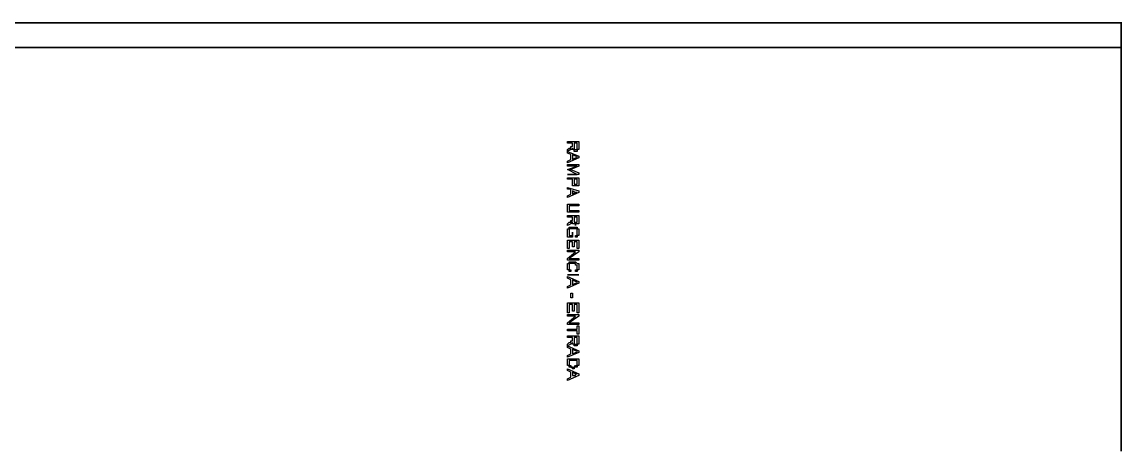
# Model space of a CAD drawing. Extents: x 36 to 176, y 113 to 255.
# Drawn here: x 65.65 to 93.9, y 169.19 to 180.23 of the extents above; entities that cross this region are included whole.
import ezdxf

# ---------------------------------------------------------------- set-up
doc = ezdxf.new("R2010")
doc.units = 0
doc.header["$MEASUREMENT"] = 0
doc.layers.add('C00-00-00-BLACK', color=7, linetype='Continuous')

msp = doc.modelspace()

# ---------------------------------------------------------------- linework, layer by layer
at = {"layer": 'C00-00-00-BLACK', "const_width": 0.0423}
for points in [[(57.3056, 180.213), (93.8816, 180.213), (93.8816, 169.207)], [(57.3056, 179.578), (93.8816, 179.578)]]:
    msp.add_lwpolyline(points, dxfattribs=at)
at = {"layer": 'C00-00-00-BLACK'}
for points in [[(79.6576, 177.165), (79.9539, 177.165), (79.9539, 177.038), (79.9539, 177.038), (79.9539, 177.038), (79.9539, 176.995), (79.9539, 176.995), (79.9539, 176.995), (79.9539, 176.995), (79.9539, 176.995), (79.9539, 176.995), (79.9539, 176.995), (79.9539, 176.995), (79.9539, 176.995), (79.9539, 176.995), (79.9539, 176.954), (79.9539, 176.954), (79.9539, 176.954), (79.9539, 176.954), (79.9539, 176.954), (79.9539, 176.954), (79.9539, 176.954), (79.9539, 176.954), (79.9112, 176.954), (79.9112, 176.954), (79.9112, 176.954), (79.9112, 176.954), (79.9112, 176.954), (79.9112, 176.954), (79.9112, 176.954), (79.9112, 176.911), (79.9112, 176.911), (79.9112, 176.911), (79.9112, 176.911), (79.9112, 176.911), (79.8682, 176.911), (79.8682, 176.911), (79.8682, 176.911), (79.8682, 176.911), (79.8682, 176.911), (79.8682, 176.911), (79.8682, 176.911), (79.8682, 176.911), (79.8682, 176.911), (79.8682, 176.911), (79.8682, 176.911), (79.8269, 176.911), (79.8269, 176.911), (79.8269, 176.911), (79.8269, 176.911), (79.8269, 176.954), (79.8269, 176.954), (79.8269, 176.954), (79.8269, 176.954), (79.8269, 176.954), (79.8269, 176.954), (79.8269, 176.954), (79.8269, 176.954), (79.8269, 176.954), (79.8269, 176.954), (79.7842, 176.954), (79.7842, 176.954), (79.7842, 176.954), (79.7842, 176.954), (79.7842, 176.954), (79.7842, 176.995), (79.7842, 176.995), (79.7842, 176.995), (79.7842, 176.995), (79.7842, 176.995), (79.7842, 176.995), (79.7842, 176.995), (79.7842, 176.995), (79.7842, 176.995), (79.7842, 176.995), (79.7842, 176.995), (79.7842, 176.995), (79.7842, 176.995), (79.7842, 176.995), (79.7842, 176.995), (79.7842, 176.995), (79.7842, 176.995), (79.7842, 176.995), (79.7842, 176.954), (79.7415, 176.954), (79.7415, 176.954), (79.7415, 176.954), (79.7415, 176.954), (79.7415, 176.954), (79.7415, 176.954), (79.7415, 176.954), (79.7415, 176.954), (79.7415, 176.954), (79.7415, 176.954), (79.6576, 176.911), (79.6576, 176.954), (79.7003, 176.995), (79.7003, 176.995), (79.7415, 176.995), (79.7415, 176.995), (79.7415, 176.995), (79.7415, 176.995), (79.7415, 176.995), (79.7415, 176.995), (79.7415, 176.995), (79.7415, 176.995), (79.7415, 176.995), (79.7415, 176.995), (79.7415, 176.995), (79.7415, 177.038), (79.7842, 177.038), (79.7842, 177.038), (79.7842, 177.038), (79.7842, 177.038), (79.7842, 177.038), (79.7842, 177.038), (79.7842, 177.038), (79.7842, 177.038), (79.7842, 177.038), (79.7842, 177.038), (79.7842, 177.038), (79.7842, 177.038), (79.7842, 177.081), (79.7842, 177.081), (79.7842, 177.081), (79.7842, 177.081), (79.7842, 177.081), (79.7842, 177.122), (79.6576, 177.122), (79.6576, 177.165)], [(79.6576, 176.911), (79.9539, 176.784), (79.9539, 176.742), (79.6576, 176.615), (79.6576, 176.658), (79.7415, 176.699), (79.7415, 176.826), (79.6576, 176.868), (79.6576, 176.911)], [(79.8269, 177.122), (79.8269, 177.038), (79.8269, 177.038), (79.8269, 177.038), (79.8269, 177.038), (79.8269, 177.038), (79.8269, 176.995), (79.8269, 176.995), (79.8269, 176.995), (79.8269, 176.995), (79.8269, 176.995), (79.8269, 176.995), (79.8269, 176.995), (79.8269, 176.995), (79.8269, 176.995), (79.8269, 176.995), (79.8269, 176.995), (79.8269, 176.995), (79.8269, 176.954), (79.8269, 176.954), (79.8269, 176.954), (79.8269, 176.954), (79.8682, 176.954), (79.8682, 176.954), (79.8682, 176.954), (79.8682, 176.954), (79.8682, 176.954), (79.8682, 176.954), (79.8682, 176.954), (79.8682, 176.954), (79.8682, 176.954), (79.8682, 176.954), (79.8682, 176.954), (79.9112, 176.954), (79.9112, 176.954), (79.9112, 176.954), (79.9112, 176.995), (79.9112, 176.995), (79.9112, 176.995), (79.9112, 176.995), (79.9112, 176.995), (79.9112, 176.995), (79.9112, 176.995), (79.9112, 176.995), (79.9112, 176.995), (79.9112, 176.995), (79.9112, 176.995), (79.9112, 176.995), (79.9112, 177.038), (79.9112, 177.038), (79.9112, 177.038), (79.9112, 177.122), (79.8269, 177.122)], [(79.7842, 176.826), (79.7842, 176.699), (79.8682, 176.742), (79.8682, 176.742), (79.8682, 176.742), (79.8682, 176.742), (79.8682, 176.742), (79.8682, 176.742), (79.8682, 176.742), (79.8682, 176.742), (79.9112, 176.742), (79.9112, 176.742), (79.9112, 176.742), (79.9112, 176.742), (79.9112, 176.742), (79.9112, 176.742), (79.9112, 176.742), (79.9112, 176.742), (79.9112, 176.742), (79.9112, 176.742), (79.9112, 176.742), (79.9112, 176.742), (79.9112, 176.742), (79.9112, 176.784), (79.9112, 176.784), (79.9112, 176.784), (79.8682, 176.784), (79.8682, 176.784), (79.8682, 176.784), (79.8682, 176.784), (79.8682, 176.784), (79.8682, 176.784), (79.8682, 176.784), (79.8682, 176.784), (79.7842, 176.826)], [(79.6576, 176.572), (79.9539, 176.572), (79.9539, 176.529), (79.7415, 176.445), (79.7415, 176.445), (79.7415, 176.445), (79.7415, 176.445), (79.7003, 176.445), (79.7003, 176.445), (79.7003, 176.445), (79.7003, 176.445), (79.7003, 176.445), (79.7003, 176.445), (79.7003, 176.445), (79.7003, 176.445), (79.7003, 176.445), (79.7003, 176.445), (79.7003, 176.445), (79.7003, 176.445), (79.7003, 176.445), (79.7003, 176.445), (79.7003, 176.445), (79.7003, 176.445), (79.7415, 176.445), (79.7415, 176.445), (79.7415, 176.445), (79.7415, 176.445), (79.7415, 176.445), (79.9539, 176.361), (79.9539, 176.319), (79.6576, 176.319), (79.6576, 176.319), (79.9112, 176.319), (79.6576, 176.445), (79.6576, 176.445), (79.9112, 176.529), (79.6576, 176.529), (79.6576, 176.572)], [(79.6576, 176.233), (79.9539, 176.233), (79.9539, 176.106), (79.9539, 176.106), (79.9539, 176.106), (79.9539, 176.106), (79.9539, 176.106), (79.9539, 176.106), (79.9539, 176.106), (79.9539, 176.106), (79.9539, 176.106), (79.9539, 176.064), (79.9539, 176.064), (79.9539, 176.064), (79.9539, 176.064), (79.9539, 176.064), (79.9539, 176.064), (79.9539, 176.064), (79.9539, 176.064), (79.9539, 176.064), (79.9539, 176.064), (79.9539, 176.064), (79.9539, 176.064), (79.9539, 176.022), (79.9112, 176.022), (79.9112, 176.022), (79.9112, 176.022), (79.9112, 176.022), (79.9112, 176.022), (79.9112, 176.022), (79.9112, 176.022), (79.9112, 176.022), (79.9112, 176.022), (79.9112, 176.022), (79.9112, 176.022), (79.9112, 176.022), (79.9112, 176.022), (79.8682, 176.022), (79.8682, 176.022), (79.8682, 176.022), (79.8682, 176.022), (79.8682, 176.022), (79.8682, 176.022), (79.8682, 176.022), (79.8682, 176.022), (79.8682, 176.022), (79.8682, 176.022), (79.8682, 176.022), (79.8269, 176.022), (79.8269, 176.022), (79.8269, 176.022), (79.8269, 176.022), (79.8269, 176.022), (79.8269, 176.022), (79.8269, 176.022), (79.8269, 176.022), (79.8269, 176.022), (79.8269, 176.022), (79.8269, 176.022), (79.8269, 176.022), (79.7842, 176.022), (79.7842, 176.022), (79.7842, 176.022), (79.7842, 176.022), (79.7842, 176.022), (79.7842, 176.022), (79.7842, 176.022), (79.7842, 176.064), (79.7842, 176.064), (79.7842, 176.064), (79.7842, 176.064), (79.7842, 176.064), (79.7842, 176.064), (79.7842, 176.064), (79.7842, 176.064), (79.7842, 176.064), (79.7842, 176.064), (79.7842, 176.064), (79.7842, 176.106), (79.7842, 176.106), (79.7842, 176.106), (79.7842, 176.106), (79.7842, 176.106), (79.7842, 176.106), (79.7842, 176.106), (79.7842, 176.106), (79.7842, 176.192), (79.6576, 176.192), (79.6576, 176.233)], [(79.8269, 176.192), (79.8269, 176.106), (79.8269, 176.106), (79.8269, 176.106), (79.8269, 176.106), (79.8269, 176.106), (79.8269, 176.106), (79.8269, 176.106), (79.8269, 176.106), (79.8269, 176.064), (79.8269, 176.064), (79.8269, 176.064), (79.8269, 176.064), (79.8269, 176.064), (79.8269, 176.064), (79.8269, 176.064), (79.8269, 176.064), (79.8269, 176.064), (79.8269, 176.064), (79.8269, 176.064), (79.8269, 176.064), (79.8269, 176.064), (79.8269, 176.064), (79.8682, 176.064), (79.8682, 176.064), (79.8682, 176.064), (79.8682, 176.064), (79.8682, 176.064), (79.8682, 176.064), (79.8682, 176.064), (79.8682, 176.064), (79.8682, 176.064), (79.8682, 176.064), (79.9112, 176.064), (79.9112, 176.064), (79.9112, 176.064), (79.9112, 176.064), (79.9112, 176.064), (79.9112, 176.064), (79.9112, 176.064), (79.9112, 176.064), (79.9112, 176.064), (79.9112, 176.064), (79.9112, 176.064), (79.9112, 176.106), (79.9112, 176.106), (79.9112, 176.106), (79.9112, 176.106), (79.9112, 176.106), (79.9112, 176.106), (79.9112, 176.106), (79.9112, 176.106), (79.9112, 176.106), (79.9112, 176.192), (79.8269, 176.192)], [(79.6576, 175.98), (79.9539, 175.896), (79.9539, 175.853), (79.6576, 175.726), (79.6576, 175.767), (79.7415, 175.81), (79.7415, 175.937), (79.6576, 175.937), (79.6576, 175.98)], [(79.7842, 175.896), (79.7842, 175.81), (79.8682, 175.853), (79.8682, 175.853), (79.8682, 175.853), (79.8682, 175.853), (79.8682, 175.853), (79.8682, 175.853), (79.8682, 175.853), (79.8682, 175.853), (79.9112, 175.853), (79.9112, 175.853), (79.9112, 175.853), (79.9112, 175.853), (79.9112, 175.853), (79.9112, 175.853), (79.9112, 175.853), (79.9112, 175.853), (79.9112, 175.853), (79.9112, 175.853), (79.9112, 175.853), (79.9112, 175.853), (79.9112, 175.853), (79.9112, 175.853), (79.9112, 175.853), (79.9112, 175.853), (79.8682, 175.853), (79.8682, 175.853), (79.8682, 175.853), (79.8682, 175.853), (79.8682, 175.853), (79.8682, 175.853), (79.8682, 175.853), (79.8682, 175.853), (79.7842, 175.896)], [(79.9539, 175.387), (79.9539, 175.344), (79.7842, 175.344), (79.7842, 175.344), (79.7842, 175.344), (79.7842, 175.344), (79.7415, 175.344), (79.7415, 175.344), (79.7415, 175.344), (79.7415, 175.344), (79.7415, 175.344), (79.7415, 175.344), (79.7415, 175.344), (79.7415, 175.344), (79.7415, 175.344), (79.7415, 175.344), (79.7003, 175.344), (79.7003, 175.344), (79.7003, 175.344), (79.7003, 175.344), (79.7003, 175.344), (79.7003, 175.344), (79.7003, 175.344), (79.7003, 175.344), (79.7003, 175.344), (79.7003, 175.344), (79.7003, 175.344), (79.7003, 175.344), (79.7003, 175.344), (79.6576, 175.344), (79.6576, 175.344), (79.6576, 175.387), (79.6576, 175.387), (79.6576, 175.387), (79.6576, 175.387), (79.6576, 175.387), (79.6576, 175.387), (79.6576, 175.387), (79.6576, 175.387), (79.6576, 175.387), (79.6576, 175.387), (79.6576, 175.387), (79.6576, 175.387), (79.6576, 175.43), (79.6576, 175.43), (79.6576, 175.43), (79.6576, 175.43), (79.6576, 175.43), (79.6576, 175.43), (79.6576, 175.43), (79.6576, 175.43), (79.6576, 175.43), (79.6576, 175.43), (79.6576, 175.471), (79.6576, 175.471), (79.6576, 175.471), (79.6576, 175.471), (79.6576, 175.471), (79.6576, 175.471), (79.6576, 175.471), (79.6576, 175.471), (79.6576, 175.471), (79.6576, 175.471), (79.6576, 175.514), (79.6576, 175.514), (79.6576, 175.514), (79.6576, 175.514), (79.6576, 175.514), (79.6576, 175.514), (79.6576, 175.514), (79.6576, 175.514), (79.6576, 175.514), (79.6576, 175.514), (79.6576, 175.514), (79.6576, 175.514), (79.6576, 175.514), (79.6576, 175.557), (79.7003, 175.557), (79.7003, 175.557), (79.7003, 175.557), (79.7003, 175.557), (79.7003, 175.557), (79.7003, 175.557), (79.7003, 175.557), (79.7003, 175.557), (79.7003, 175.557), (79.7003, 175.557), (79.7003, 175.557), (79.7003, 175.557), (79.7003, 175.557), (79.7003, 175.557), (79.7415, 175.557), (79.7415, 175.557), (79.7415, 175.557), (79.7415, 175.557), (79.7415, 175.557), (79.7415, 175.557), (79.7415, 175.557), (79.7415, 175.557), (79.7415, 175.557), (79.7415, 175.557), (79.7842, 175.557), (79.7842, 175.557), (79.7842, 175.557), (79.7842, 175.557), (79.9539, 175.557), (79.9539, 175.514), (79.7842, 175.514), (79.7842, 175.514), (79.7842, 175.514), (79.7415, 175.514), (79.7415, 175.514), (79.7415, 175.514), (79.7415, 175.514), (79.7415, 175.514), (79.7415, 175.514), (79.7415, 175.514), (79.7415, 175.514), (79.7415, 175.514), (79.7415, 175.514), (79.7415, 175.514), (79.7415, 175.514), (79.7003, 175.514), (79.7003, 175.514), (79.7003, 175.514), (79.7003, 175.514), (79.7003, 175.514), (79.7003, 175.514), (79.7003, 175.514), (79.7003, 175.514), (79.7003, 175.514), (79.7003, 175.514), (79.7003, 175.471), (79.7003, 175.471), (79.7003, 175.471), (79.7003, 175.471), (79.7003, 175.471), (79.7003, 175.471), (79.7003, 175.471), (79.7003, 175.471), (79.7003, 175.471), (79.7003, 175.471), (79.7003, 175.43), (79.7003, 175.43), (79.7003, 175.43), (79.7003, 175.43), (79.7003, 175.43), (79.7003, 175.43), (79.7003, 175.43), (79.7003, 175.43), (79.7003, 175.43), (79.7003, 175.43), (79.7003, 175.387), (79.7003, 175.387), (79.7003, 175.387), (79.7003, 175.387), (79.7003, 175.387), (79.7003, 175.387), (79.7003, 175.387), (79.7003, 175.387), (79.7003, 175.387), (79.7003, 175.387), (79.7003, 175.387), (79.7003, 175.387), (79.7003, 175.387), (79.7003, 175.387), (79.7415, 175.387), (79.7415, 175.387), (79.7415, 175.387), (79.7415, 175.387), (79.7415, 175.387), (79.7415, 175.387), (79.7415, 175.387), (79.7415, 175.387), (79.7415, 175.387), (79.7415, 175.387), (79.7842, 175.387), (79.7842, 175.387), (79.7842, 175.387), (79.7842, 175.387), (79.9539, 175.387)], [(79.6576, 175.26), (79.9539, 175.26), (79.9539, 175.133), (79.9539, 175.133), (79.9539, 175.133), (79.9539, 175.133), (79.9539, 175.133), (79.9539, 175.091), (79.9539, 175.091), (79.9539, 175.091), (79.9539, 175.091), (79.9539, 175.091), (79.9539, 175.091), (79.9539, 175.091), (79.9539, 175.091), (79.9539, 175.091), (79.9539, 175.091), (79.9539, 175.091), (79.9539, 175.048), (79.9539, 175.048), (79.9539, 175.048), (79.9539, 175.048), (79.9539, 175.048), (79.9112, 175.048), (79.9112, 175.048), (79.9112, 175.048), (79.9112, 175.048), (79.9112, 175.048), (79.9112, 175.048), (79.9112, 175.048), (79.9112, 175.048), (79.9112, 175.048), (79.9112, 175.048), (79.9112, 175.048), (79.9112, 175.048), (79.8682, 175.048), (79.8682, 175.048), (79.8682, 175.005), (79.8682, 175.005), (79.8682, 175.005), (79.8682, 175.005), (79.8682, 175.005), (79.8682, 175.005), (79.8682, 175.005), (79.8682, 175.048), (79.8682, 175.048), (79.8269, 175.048), (79.8269, 175.048), (79.8269, 175.048), (79.8269, 175.048), (79.8269, 175.048), (79.8269, 175.048), (79.8269, 175.048), (79.8269, 175.048), (79.8269, 175.048), (79.8269, 175.048), (79.8269, 175.048), (79.8269, 175.048), (79.8269, 175.048), (79.8269, 175.048), (79.7842, 175.048), (79.7842, 175.048), (79.7842, 175.048), (79.7842, 175.091), (79.7842, 175.091), (79.7842, 175.091), (79.7842, 175.091), (79.7842, 175.091), (79.7842, 175.091), (79.7842, 175.091), (79.7842, 175.091), (79.7842, 175.091), (79.7842, 175.091), (79.7842, 175.091), (79.7842, 175.091), (79.7842, 175.091), (79.7842, 175.091), (79.7842, 175.091), (79.7842, 175.091), (79.7842, 175.091), (79.7842, 175.091), (79.7842, 175.091), (79.7842, 175.091), (79.7842, 175.091), (79.7415, 175.091), (79.7415, 175.091), (79.7415, 175.091), (79.7415, 175.048), (79.7415, 175.048), (79.7415, 175.048), (79.7415, 175.048), (79.7415, 175.048), (79.7415, 175.048), (79.7415, 175.048), (79.6576, 175.005), (79.6576, 175.048), (79.7003, 175.091), (79.7003, 175.091), (79.7415, 175.091), (79.7415, 175.091), (79.7415, 175.091), (79.7415, 175.091), (79.7415, 175.091), (79.7415, 175.091), (79.7415, 175.091), (79.7415, 175.133), (79.7415, 175.133), (79.7415, 175.133), (79.7415, 175.133), (79.7415, 175.133), (79.7842, 175.133), (79.7842, 175.133), (79.7842, 175.133), (79.7842, 175.133), (79.7842, 175.133), (79.7842, 175.133), (79.7842, 175.133), (79.7842, 175.133), (79.7842, 175.133), (79.7842, 175.175), (79.7842, 175.175), (79.7842, 175.175), (79.7842, 175.175), (79.7842, 175.175), (79.7842, 175.175), (79.7842, 175.175), (79.7842, 175.175), (79.7842, 175.218), (79.6576, 175.218), (79.6576, 175.26)], [(79.8269, 175.218), (79.8269, 175.133), (79.8269, 175.133), (79.8269, 175.133), (79.8269, 175.133), (79.8269, 175.133), (79.8269, 175.133), (79.8269, 175.133), (79.8269, 175.091), (79.8269, 175.091), (79.8269, 175.091), (79.8269, 175.091), (79.8269, 175.091), (79.8269, 175.091), (79.8269, 175.091), (79.8269, 175.091), (79.8269, 175.091), (79.8269, 175.091), (79.8269, 175.091), (79.8269, 175.091), (79.8269, 175.091), (79.8269, 175.091), (79.8682, 175.091), (79.8682, 175.048), (79.8682, 175.048), (79.8682, 175.048), (79.8682, 175.048), (79.8682, 175.048), (79.8682, 175.048), (79.8682, 175.048), (79.8682, 175.048), (79.8682, 175.048), (79.8682, 175.091), (79.9112, 175.091), (79.9112, 175.091), (79.9112, 175.091), (79.9112, 175.091), (79.9112, 175.091), (79.9112, 175.091), (79.9112, 175.091), (79.9112, 175.091), (79.9112, 175.091), (79.9112, 175.091), (79.9112, 175.091), (79.9112, 175.091), (79.9112, 175.091), (79.9112, 175.133), (79.9112, 175.133), (79.9112, 175.133), (79.9112, 175.133), (79.9112, 175.133), (79.9112, 175.218), (79.8269, 175.218)], [(79.7842, 174.837), (79.7842, 174.837), (79.7842, 174.709), (79.7003, 174.709), (79.7003, 174.709), (79.7003, 174.709), (79.7003, 174.709), (79.7003, 174.709), (79.7003, 174.709), (79.7003, 174.709), (79.6576, 174.709), (79.6576, 174.709), (79.6576, 174.709), (79.6576, 174.752), (79.6576, 174.752), (79.6576, 174.752), (79.6576, 174.752), (79.6576, 174.752), (79.6576, 174.752), (79.6576, 174.752), (79.6576, 174.752), (79.6576, 174.752), (79.6576, 174.752), (79.6576, 174.752), (79.6576, 174.794), (79.6576, 174.794), (79.6576, 174.794), (79.6576, 174.794), (79.6576, 174.794), (79.6576, 174.794), (79.6576, 174.794), (79.6576, 174.794), (79.6576, 174.794), (79.6576, 174.794), (79.6576, 174.837), (79.6576, 174.837), (79.6576, 174.837), (79.6576, 174.837), (79.6576, 174.837), (79.6576, 174.837), (79.6576, 174.837), (79.6576, 174.837), (79.6576, 174.837), (79.6576, 174.837), (79.6576, 174.837), (79.6576, 174.879), (79.6576, 174.879), (79.6576, 174.879), (79.6576, 174.879), (79.6576, 174.879), (79.6576, 174.879), (79.6576, 174.879), (79.6576, 174.879), (79.6576, 174.879), (79.6576, 174.879), (79.6576, 174.879), (79.6576, 174.921), (79.6576, 174.921), (79.6576, 174.921), (79.6576, 174.921), (79.6576, 174.921), (79.6576, 174.921), (79.7003, 174.921), (79.7003, 174.921), (79.7003, 174.921), (79.7003, 174.921), (79.7003, 174.921), (79.7003, 174.921), (79.7003, 174.921), (79.7003, 174.964), (79.7003, 174.964), (79.7003, 174.964), (79.7003, 174.964), (79.7003, 174.964), (79.7003, 174.964), (79.7415, 174.964), (79.7415, 174.964), (79.7415, 174.964), (79.7415, 174.964), (79.7415, 174.964), (79.7415, 174.964), (79.7415, 174.964), (79.7415, 174.964), (79.7415, 174.964), (79.7415, 174.964), (79.7415, 174.964), (79.7415, 174.964), (79.7842, 174.964), (79.7842, 174.964), (79.7842, 174.964), (79.7842, 174.964), (79.7842, 174.964), (79.7842, 174.964), (79.7842, 174.964), (79.7842, 174.964), (79.7842, 174.964), (79.7842, 174.964), (79.8269, 174.964), (79.8269, 174.964), (79.8269, 174.964), (79.8269, 174.964), (79.8269, 174.964), (79.8269, 174.964), (79.8269, 174.964), (79.8269, 174.964), (79.8269, 174.964), (79.8269, 174.964), (79.8682, 174.964), (79.8682, 174.964), (79.8682, 174.964), (79.8682, 174.964), (79.8682, 174.964), (79.8682, 174.964), (79.8682, 174.964), (79.8682, 174.964), (79.8682, 174.964), (79.8682, 174.964), (79.8682, 174.964), (79.8682, 174.964), (79.9112, 174.964), (79.9112, 174.964), (79.9112, 174.964), (79.9112, 174.964), (79.9112, 174.921), (79.9112, 174.921), (79.9112, 174.921), (79.9112, 174.921), (79.9112, 174.921), (79.9112, 174.921), (79.9112, 174.921), (79.9112, 174.921), (79.9112, 174.921), (79.9112, 174.921), (79.9539, 174.921), (79.9539, 174.921), (79.9539, 174.921), (79.9539, 174.921), (79.9539, 174.879), (79.9539, 174.879), (79.9539, 174.879), (79.9539, 174.879), (79.9539, 174.879), (79.9539, 174.879), (79.9539, 174.879), (79.9539, 174.879), (79.9539, 174.879), (79.9539, 174.879), (79.9539, 174.879), (79.9539, 174.837), (79.9539, 174.837), (79.9539, 174.837), (79.9539, 174.837), (79.9539, 174.837), (79.9539, 174.837), (79.9539, 174.837), (79.9539, 174.837), (79.9539, 174.837), (79.9539, 174.837), (79.9539, 174.794), (79.9539, 174.794), (79.9539, 174.794), (79.9539, 174.794), (79.9539, 174.794), (79.9539, 174.794), (79.9539, 174.794), (79.9539, 174.794), (79.9539, 174.794), (79.9539, 174.794), (79.9539, 174.752), (79.9539, 174.752), (79.9539, 174.752), (79.9539, 174.752), (79.9539, 174.752), (79.9539, 174.752), (79.9539, 174.752), (79.9539, 174.752), (79.9539, 174.752), (79.9112, 174.752), (79.9112, 174.752), (79.9112, 174.752), (79.9112, 174.752), (79.9112, 174.709), (79.9112, 174.709), (79.9112, 174.709), (79.9112, 174.709), (79.9112, 174.709), (79.9112, 174.709), (79.9112, 174.709), (79.9112, 174.709), (79.9112, 174.709), (79.9112, 174.709), (79.8682, 174.709), (79.8682, 174.709), (79.8682, 174.709), (79.8682, 174.709), (79.8682, 174.709), (79.8682, 174.709), (79.8682, 174.752), (79.8682, 174.752), (79.8682, 174.752), (79.8682, 174.752), (79.8682, 174.752), (79.8682, 174.752), (79.8682, 174.752), (79.8682, 174.752), (79.8682, 174.752), (79.9112, 174.752), (79.9112, 174.752), (79.9112, 174.752), (79.9112, 174.752), (79.9112, 174.752), (79.9112, 174.752), (79.9112, 174.752), (79.9112, 174.794), (79.9112, 174.794), (79.9112, 174.794), (79.9112, 174.794), (79.9112, 174.794), (79.9112, 174.794), (79.9112, 174.794), (79.9112, 174.794), (79.9112, 174.794), (79.9112, 174.794), (79.9112, 174.794), (79.9112, 174.837), (79.9112, 174.837), (79.9112, 174.837), (79.9112, 174.837), (79.9112, 174.837), (79.9112, 174.837), (79.9112, 174.837), (79.9112, 174.837), (79.9112, 174.837), (79.9112, 174.837), (79.9112, 174.837), (79.9112, 174.879), (79.9112, 174.879), (79.9112, 174.879), (79.9112, 174.879), (79.9112, 174.879), (79.9112, 174.879), (79.9112, 174.879), (79.9112, 174.879), (79.9112, 174.879), (79.9112, 174.879), (79.9112, 174.879), (79.9112, 174.879), (79.9112, 174.879), (79.9112, 174.921), (79.9112, 174.921), (79.8682, 174.921), (79.8682, 174.921), (79.8682, 174.921), (79.8682, 174.921), (79.8682, 174.921), (79.8682, 174.921), (79.8682, 174.921), (79.8682, 174.921), (79.8682, 174.921), (79.8682, 174.921), (79.8682, 174.921), (79.8682, 174.921), (79.8269, 174.921), (79.8269, 174.921), (79.8269, 174.921), (79.8269, 174.921), (79.8269, 174.921), (79.8269, 174.921), (79.8269, 174.921), (79.8269, 174.921), (79.8269, 174.921), (79.8269, 174.921), (79.8269, 174.921), (79.7842, 174.921), (79.7842, 174.921), (79.7842, 174.921), (79.7842, 174.921), (79.7842, 174.921), (79.7842, 174.921), (79.7842, 174.921), (79.7842, 174.921), (79.7842, 174.921), (79.7842, 174.921), (79.7415, 174.921), (79.7415, 174.921), (79.7415, 174.921), (79.7415, 174.921), (79.7415, 174.921), (79.7415, 174.921), (79.7415, 174.921), (79.7415, 174.921), (79.7415, 174.921), (79.7415, 174.921), (79.7415, 174.921), (79.7415, 174.921), (79.7003, 174.921), (79.7003, 174.921), (79.7003, 174.921), (79.7003, 174.879), (79.7003, 174.879), (79.7003, 174.879), (79.7003, 174.879), (79.7003, 174.879), (79.7003, 174.879), (79.7003, 174.879), (79.7003, 174.879), (79.7003, 174.879), (79.7003, 174.879), (79.7003, 174.879), (79.7003, 174.879), (79.7003, 174.837), (79.7003, 174.837), (79.7003, 174.837), (79.7003, 174.837), (79.7003, 174.837), (79.7003, 174.837), (79.7003, 174.837), (79.7003, 174.837), (79.7003, 174.837), (79.7003, 174.837), (79.7003, 174.837), (79.7003, 174.794), (79.7003, 174.794), (79.7003, 174.794), (79.7003, 174.794), (79.7003, 174.794), (79.7003, 174.794), (79.7003, 174.794), (79.7003, 174.794), (79.7003, 174.794), (79.7003, 174.794), (79.7003, 174.794), (79.7003, 174.752), (79.7003, 174.752), (79.7003, 174.752), (79.7003, 174.752), (79.7003, 174.752), (79.7003, 174.752), (79.7003, 174.752), (79.7003, 174.752), (79.7003, 174.752), (79.7003, 174.752), (79.7003, 174.752), (79.7842, 174.752), (79.7842, 174.837)], [(79.6576, 174.625), (79.9539, 174.625), (79.9539, 174.413), (79.9112, 174.413), (79.9112, 174.582), (79.8269, 174.582), (79.8269, 174.456), (79.7842, 174.456), (79.7842, 174.582), (79.7003, 174.582), (79.7003, 174.413), (79.6576, 174.413), (79.6576, 174.625)], [(79.6576, 174.371), (79.9539, 174.371), (79.9539, 174.329), (79.7003, 174.159), (79.9539, 174.159), (79.9539, 174.117), (79.6576, 174.117), (79.6576, 174.159), (79.8682, 174.329), (79.6576, 174.329), (79.6576, 174.371)], [(79.7415, 173.863), (79.7415, 173.82), (79.7415, 173.82), (79.7415, 173.82), (79.7415, 173.82), (79.7415, 173.82), (79.7415, 173.82), (79.7415, 173.82), (79.7003, 173.82), (79.7003, 173.82), (79.7003, 173.82), (79.7003, 173.82), (79.7003, 173.82), (79.7003, 173.82), (79.7003, 173.82), (79.7003, 173.82), (79.7003, 173.82), (79.7003, 173.82), (79.7003, 173.863), (79.7003, 173.863), (79.7003, 173.863), (79.6576, 173.863), (79.6576, 173.863), (79.6576, 173.863), (79.6576, 173.863), (79.6576, 173.863), (79.6576, 173.863), (79.6576, 173.863), (79.6576, 173.863), (79.6576, 173.863), (79.6576, 173.863), (79.6576, 173.863), (79.6576, 173.906), (79.6576, 173.906), (79.6576, 173.906), (79.6576, 173.906), (79.6576, 173.906), (79.6576, 173.906), (79.6576, 173.906), (79.6576, 173.906), (79.6576, 173.906), (79.6576, 173.906), (79.6576, 173.947), (79.6576, 173.947), (79.6576, 173.947), (79.6576, 173.947), (79.6576, 173.947), (79.6576, 173.947), (79.6576, 173.947), (79.6576, 173.947), (79.6576, 173.947), (79.6576, 173.947), (79.6576, 173.99), (79.6576, 173.99), (79.6576, 173.99), (79.6576, 173.99), (79.6576, 173.99), (79.6576, 173.99), (79.6576, 173.99), (79.6576, 173.99), (79.6576, 173.99), (79.6576, 173.99), (79.6576, 173.99), (79.6576, 173.99), (79.6576, 174.032), (79.6576, 174.032), (79.6576, 174.032), (79.6576, 174.032), (79.6576, 174.032), (79.7003, 174.032), (79.7003, 174.032), (79.7003, 174.032), (79.7003, 174.032), (79.7003, 174.032), (79.7003, 174.032), (79.7003, 174.032), (79.7003, 174.032), (79.7003, 174.032), (79.7003, 174.032), (79.7003, 174.032), (79.7003, 174.075), (79.7003, 174.075), (79.7415, 174.075), (79.7415, 174.075), (79.7415, 174.075), (79.7415, 174.075), (79.7415, 174.075), (79.7415, 174.075), (79.7415, 174.075), (79.7415, 174.075), (79.7415, 174.075), (79.7415, 174.075), (79.7842, 174.075), (79.7842, 174.075), (79.7842, 174.075), (79.7842, 174.075), (79.7842, 174.075), (79.7842, 174.075), (79.7842, 174.075), (79.7842, 174.075), (79.7842, 174.075), (79.7842, 174.075), (79.7842, 174.075), (79.8269, 174.075), (79.8269, 174.075), (79.8269, 174.075), (79.8269, 174.075), (79.8269, 174.075), (79.8269, 174.075), (79.8269, 174.075), (79.8269, 174.075), (79.8269, 174.075), (79.8269, 174.075), (79.8682, 174.075), (79.8682, 174.075), (79.8682, 174.075), (79.8682, 174.075), (79.8682, 174.075), (79.8682, 174.075), (79.8682, 174.075), (79.8682, 174.075), (79.8682, 174.075), (79.8682, 174.075), (79.8682, 174.075), (79.8682, 174.075), (79.9112, 174.032), (79.9112, 174.032), (79.9112, 174.032), (79.9112, 174.032), (79.9112, 174.032), (79.9112, 174.032), (79.9112, 174.032), (79.9112, 174.032), (79.9112, 174.032), (79.9112, 174.032), (79.9112, 174.032), (79.9112, 174.032), (79.9112, 174.032), (79.9112, 174.032), (79.9539, 174.032), (79.9539, 173.99), (79.9539, 173.99), (79.9539, 173.99), (79.9539, 173.99), (79.9539, 173.99), (79.9539, 173.99), (79.9539, 173.99), (79.9539, 173.99), (79.9539, 173.99), (79.9539, 173.99), (79.9539, 173.99), (79.9539, 173.947), (79.9539, 173.947), (79.9539, 173.947), (79.9539, 173.947), (79.9539, 173.947), (79.9539, 173.947), (79.9539, 173.947), (79.9539, 173.947), (79.9539, 173.947), (79.9539, 173.947), (79.9539, 173.947), (79.9539, 173.906), (79.9539, 173.906), (79.9539, 173.906), (79.9539, 173.906), (79.9539, 173.906), (79.9539, 173.906), (79.9539, 173.906), (79.9539, 173.906), (79.9539, 173.906), (79.9539, 173.906), (79.9539, 173.863), (79.9539, 173.863), (79.9539, 173.863), (79.9539, 173.863), (79.9539, 173.863), (79.9539, 173.863), (79.9539, 173.863), (79.9539, 173.863), (79.9539, 173.863), (79.9112, 173.863), (79.9112, 173.863), (79.9112, 173.863), (79.9112, 173.863), (79.9112, 173.863), (79.9112, 173.82), (79.9112, 173.82), (79.9112, 173.82), (79.9112, 173.82), (79.9112, 173.82), (79.9112, 173.82), (79.9112, 173.82), (79.9112, 173.82), (79.8682, 173.82), (79.8682, 173.82), (79.8682, 173.82), (79.8682, 173.82), (79.8682, 173.82), (79.8682, 173.82), (79.8682, 173.863), (79.8682, 173.863), (79.8682, 173.863), (79.8682, 173.863), (79.8682, 173.863), (79.8682, 173.863), (79.8682, 173.863), (79.8682, 173.863), (79.9112, 173.863), (79.9112, 173.863), (79.9112, 173.863), (79.9112, 173.863), (79.9112, 173.863), (79.9112, 173.863), (79.9112, 173.906), (79.9112, 173.906), (79.9112, 173.906), (79.9112, 173.906), (79.9112, 173.906), (79.9112, 173.906), (79.9112, 173.906), (79.9112, 173.906), (79.9112, 173.906), (79.9112, 173.906), (79.9112, 173.906), (79.9112, 173.906), (79.9112, 173.947), (79.9112, 173.947), (79.9112, 173.947), (79.9112, 173.947), (79.9112, 173.947), (79.9112, 173.947), (79.9112, 173.947), (79.9112, 173.947), (79.9112, 173.947), (79.9112, 173.947), (79.9112, 173.99), (79.9112, 173.99), (79.9112, 173.99), (79.9112, 173.99), (79.9112, 173.99), (79.9112, 173.99), (79.9112, 173.99), (79.9112, 173.99), (79.9112, 173.99), (79.9112, 173.99), (79.9112, 173.99), (79.9112, 173.99), (79.8682, 173.99), (79.8682, 174.032), (79.8682, 174.032), (79.8682, 174.032), (79.8682, 174.032), (79.8682, 174.032), (79.8682, 174.032), (79.8682, 174.032), (79.8682, 174.032), (79.8682, 174.032), (79.8682, 174.032), (79.8682, 174.032), (79.8269, 174.032), (79.8269, 174.032), (79.8269, 174.032), (79.8269, 174.032), (79.8269, 174.032), (79.8269, 174.032), (79.8269, 174.032), (79.8269, 174.032), (79.8269, 174.032), (79.8269, 174.032), (79.7842, 174.032), (79.7842, 174.032), (79.7842, 174.032), (79.7842, 174.032), (79.7842, 174.032), (79.7842, 174.032), (79.7842, 174.032), (79.7842, 174.032), (79.7842, 174.032), (79.7842, 174.032), (79.7415, 174.032), (79.7415, 174.032), (79.7415, 174.032), (79.7415, 174.032), (79.7415, 174.032), (79.7415, 174.032), (79.7415, 174.032), (79.7415, 174.032), (79.7415, 174.032), (79.7415, 174.032), (79.7415, 174.032), (79.7415, 174.032), (79.7003, 174.032), (79.7003, 173.99), (79.7003, 173.99), (79.7003, 173.99), (79.7003, 173.99), (79.7003, 173.99), (79.7003, 173.99), (79.7003, 173.99), (79.7003, 173.99), (79.7003, 173.99), (79.7003, 173.99), (79.7003, 173.99), (79.7003, 173.99), (79.7003, 173.99), (79.7003, 173.947), (79.7003, 173.947), (79.7003, 173.947), (79.7003, 173.947), (79.7003, 173.947), (79.7003, 173.947), (79.7003, 173.947), (79.7003, 173.947), (79.7003, 173.947), (79.7003, 173.947), (79.7003, 173.947), (79.7003, 173.906), (79.7003, 173.906), (79.7003, 173.906), (79.7003, 173.906), (79.7003, 173.906), (79.7003, 173.906), (79.7003, 173.906), (79.7003, 173.906), (79.7003, 173.906), (79.7003, 173.906), (79.7003, 173.906), (79.7003, 173.863), (79.7003, 173.863), (79.7003, 173.863), (79.7003, 173.863), (79.7003, 173.863), (79.7003, 173.863), (79.7003, 173.863), (79.7003, 173.863), (79.7415, 173.863), (79.7415, 173.863), (79.7415, 173.863), (79.7415, 173.863), (79.7415, 173.863), (79.7415, 173.863), (79.7415, 173.863), (79.7415, 173.863), (79.7415, 173.863), (79.7415, 173.863), (79.7415, 173.863)], [(79.6576, 173.736), (79.9539, 173.736), (79.9539, 173.736), (79.6576, 173.736), (79.6576, 173.736)], [(79.6576, 173.693), (79.9539, 173.567), (79.9539, 173.524), (79.6576, 173.397), (79.6576, 173.44), (79.7415, 173.483), (79.7415, 173.609), (79.6576, 173.651), (79.6576, 173.693)], [(79.7842, 173.609), (79.7842, 173.483), (79.8682, 173.524), (79.8682, 173.524), (79.8682, 173.524), (79.8682, 173.524), (79.8682, 173.524), (79.8682, 173.524), (79.8682, 173.524), (79.8682, 173.524), (79.9112, 173.524), (79.9112, 173.524), (79.9112, 173.524), (79.9112, 173.524), (79.9112, 173.524), (79.9112, 173.524), (79.9112, 173.524), (79.9112, 173.524), (79.9112, 173.524), (79.9112, 173.524), (79.9112, 173.567), (79.9112, 173.567), (79.9112, 173.567), (79.9112, 173.567), (79.9112, 173.567), (79.9112, 173.567), (79.8682, 173.567), (79.8682, 173.567), (79.8682, 173.567), (79.8682, 173.567), (79.8682, 173.567), (79.8682, 173.567), (79.8682, 173.567), (79.8682, 173.567), (79.7842, 173.609)], [(79.7415, 173.27), (79.7842, 173.27), (79.7842, 173.144), (79.7415, 173.144), (79.7415, 173.27)], [(79.6576, 173.017), (79.9539, 173.017), (79.9539, 172.762), (79.9112, 172.762), (79.9112, 172.974), (79.8269, 172.974), (79.8269, 172.805), (79.7842, 172.805), (79.7842, 172.974), (79.7003, 172.974), (79.7003, 172.762), (79.6576, 172.762), (79.6576, 173.017)], [(79.6576, 172.721), (79.9539, 172.721), (79.9539, 172.678), (79.7003, 172.508), (79.9539, 172.508), (79.9539, 172.466), (79.6576, 172.466), (79.6576, 172.508), (79.8682, 172.678), (79.6576, 172.678), (79.6576, 172.721)], [(79.6576, 172.339), (79.9112, 172.339), (79.9112, 172.424), (79.9539, 172.424), (79.9539, 172.212), (79.9112, 172.212), (79.9112, 172.296), (79.6576, 172.296), (79.6576, 172.339)], [(79.6576, 172.169), (79.9539, 172.169), (79.9539, 172.043), (79.9539, 172.043), (79.9539, 172.043), (79.9539, 172), (79.9539, 172), (79.9539, 172), (79.9539, 172), (79.9539, 172), (79.9539, 172), (79.9539, 172), (79.9539, 172), (79.9539, 172), (79.9539, 172), (79.9539, 171.958), (79.9539, 171.958), (79.9539, 171.958), (79.9539, 171.958), (79.9539, 171.958), (79.9539, 171.958), (79.9539, 171.958), (79.9539, 171.958), (79.9112, 171.958), (79.9112, 171.958), (79.9112, 171.958), (79.9112, 171.958), (79.9112, 171.958), (79.9112, 171.958), (79.9112, 171.958), (79.9112, 171.916), (79.9112, 171.916), (79.9112, 171.916), (79.9112, 171.916), (79.9112, 171.916), (79.8682, 171.916), (79.8682, 171.916), (79.8682, 171.916), (79.8682, 171.916), (79.8682, 171.916), (79.8682, 171.916), (79.8682, 171.916), (79.8682, 171.916), (79.8682, 171.916), (79.8682, 171.916), (79.8682, 171.916), (79.8269, 171.916), (79.8269, 171.916), (79.8269, 171.916), (79.8269, 171.916), (79.8269, 171.958), (79.8269, 171.958), (79.8269, 171.958), (79.8269, 171.958), (79.8269, 171.958), (79.8269, 171.958), (79.8269, 171.958), (79.8269, 171.958), (79.8269, 171.958), (79.8269, 171.958), (79.7842, 171.958), (79.7842, 171.958), (79.7842, 171.958), (79.7842, 171.958), (79.7842, 171.958), (79.7842, 172), (79.7842, 172), (79.7842, 172), (79.7842, 172), (79.7842, 172), (79.7842, 172), (79.7842, 172), (79.7842, 172), (79.7842, 172), (79.7842, 172), (79.7842, 172), (79.7842, 172), (79.7842, 172), (79.7842, 172), (79.7842, 172), (79.7842, 172), (79.7842, 172), (79.7842, 172), (79.7842, 172), (79.7415, 171.958), (79.7415, 171.958), (79.7415, 171.958), (79.7415, 171.958), (79.7415, 171.958), (79.7415, 171.958), (79.7415, 171.958), (79.7415, 171.958), (79.7415, 171.958), (79.7415, 171.958), (79.6576, 171.916), (79.6576, 171.958), (79.7003, 172), (79.7003, 172), (79.7415, 172), (79.7415, 172), (79.7415, 172), (79.7415, 172), (79.7415, 172), (79.7415, 172), (79.7415, 172), (79.7415, 172), (79.7415, 172), (79.7415, 172), (79.7415, 172), (79.7415, 172.043), (79.7842, 172.043), (79.7842, 172.043), (79.7842, 172.043), (79.7842, 172.043), (79.7842, 172.043), (79.7842, 172.043), (79.7842, 172.043), (79.7842, 172.043), (79.7842, 172.043), (79.7842, 172.043), (79.7842, 172.043), (79.7842, 172.043), (79.7842, 172.085), (79.7842, 172.085), (79.7842, 172.085), (79.7842, 172.085), (79.7842, 172.085), (79.7842, 172.128), (79.6576, 172.128), (79.6576, 172.169)], [(79.8269, 172.128), (79.8269, 172.043), (79.8269, 172.043), (79.8269, 172.043), (79.8269, 172.043), (79.8269, 172.043), (79.8269, 172), (79.8269, 172), (79.8269, 172), (79.8269, 172), (79.8269, 172), (79.8269, 172), (79.8269, 172), (79.8269, 172), (79.8269, 172), (79.8269, 172), (79.8269, 172), (79.8269, 172), (79.8269, 171.958), (79.8269, 171.958), (79.8269, 171.958), (79.8269, 171.958), (79.8682, 171.958), (79.8682, 171.958), (79.8682, 171.958), (79.8682, 171.958), (79.8682, 171.958), (79.8682, 171.958), (79.8682, 171.958), (79.8682, 171.958), (79.8682, 171.958), (79.8682, 171.958), (79.8682, 171.958), (79.9112, 171.958), (79.9112, 171.958), (79.9112, 171.958), (79.9112, 172), (79.9112, 172), (79.9112, 172), (79.9112, 172), (79.9112, 172), (79.9112, 172), (79.9112, 172), (79.9112, 172), (79.9112, 172), (79.9112, 172), (79.9112, 172), (79.9112, 172), (79.9112, 172.043), (79.9112, 172.043), (79.9112, 172.043), (79.9112, 172.128), (79.8269, 172.128)], [(79.6576, 171.916), (79.9539, 171.789), (79.9539, 171.746), (79.6576, 171.619), (79.6576, 171.662), (79.7415, 171.704), (79.7415, 171.83), (79.6576, 171.873), (79.6576, 171.916)], [(79.7842, 171.83), (79.7842, 171.704), (79.8682, 171.746), (79.8682, 171.746), (79.8682, 171.746), (79.8682, 171.746), (79.8682, 171.746), (79.8682, 171.746), (79.8682, 171.746), (79.8682, 171.746), (79.9112, 171.746), (79.9112, 171.746), (79.9112, 171.746), (79.9112, 171.746), (79.9112, 171.746), (79.9112, 171.746), (79.9112, 171.746), (79.9112, 171.746), (79.9112, 171.746), (79.9112, 171.746), (79.9112, 171.746), (79.9112, 171.746), (79.9112, 171.746), (79.9112, 171.789), (79.9112, 171.789), (79.9112, 171.789), (79.8682, 171.789), (79.8682, 171.789), (79.8682, 171.789), (79.8682, 171.789), (79.8682, 171.789), (79.8682, 171.789), (79.8682, 171.789), (79.8682, 171.789), (79.7842, 171.83)], [(79.6576, 171.577), (79.9539, 171.577), (79.9539, 171.493), (79.9539, 171.493), (79.9539, 171.493), (79.9539, 171.45), (79.9539, 171.45), (79.9539, 171.45), (79.9539, 171.45), (79.9539, 171.45), (79.9539, 171.45), (79.9539, 171.45), (79.9539, 171.45), (79.9539, 171.45), (79.9539, 171.45), (79.9539, 171.45), (79.9539, 171.407), (79.9539, 171.407), (79.9539, 171.407), (79.9539, 171.407), (79.9539, 171.407), (79.9539, 171.407), (79.9539, 171.407), (79.9539, 171.407), (79.9112, 171.407), (79.9112, 171.407), (79.9112, 171.407), (79.9112, 171.407), (79.9112, 171.366), (79.9112, 171.366), (79.9112, 171.366), (79.9112, 171.366), (79.9112, 171.366), (79.9112, 171.366), (79.9112, 171.366), (79.9112, 171.366), (79.9112, 171.366), (79.9112, 171.366), (79.9112, 171.366), (79.8682, 171.366), (79.8682, 171.366), (79.8682, 171.366), (79.8682, 171.366), (79.8682, 171.366), (79.8682, 171.366), (79.8682, 171.366), (79.8682, 171.366), (79.8682, 171.366), (79.8682, 171.366), (79.8682, 171.366), (79.8682, 171.366), (79.8269, 171.366), (79.8269, 171.366), (79.8269, 171.323), (79.8269, 171.323), (79.8269, 171.323), (79.8269, 171.323), (79.8269, 171.323), (79.8269, 171.323), (79.8269, 171.323), (79.7842, 171.323), (79.7842, 171.323), (79.7842, 171.323), (79.7842, 171.323), (79.7842, 171.323), (79.7842, 171.323), (79.7842, 171.323), (79.7842, 171.323), (79.7842, 171.323), (79.7842, 171.366), (79.7842, 171.366), (79.7415, 171.366), (79.7415, 171.366), (79.7415, 171.366), (79.7415, 171.366), (79.7415, 171.366), (79.7415, 171.366), (79.7415, 171.366), (79.7415, 171.366), (79.7415, 171.366), (79.7415, 171.366), (79.7415, 171.366), (79.7003, 171.366), (79.7003, 171.366), (79.7003, 171.366), (79.7003, 171.366), (79.7003, 171.366), (79.7003, 171.366), (79.7003, 171.366), (79.7003, 171.366), (79.7003, 171.366), (79.7003, 171.366), (79.7003, 171.366), (79.7003, 171.366), (79.7003, 171.407), (79.6576, 171.407), (79.6576, 171.407), (79.6576, 171.407), (79.6576, 171.407), (79.6576, 171.407), (79.6576, 171.407), (79.6576, 171.407), (79.6576, 171.407), (79.6576, 171.407), (79.6576, 171.407), (79.6576, 171.407), (79.6576, 171.407), (79.6576, 171.45), (79.6576, 171.45), (79.6576, 171.45), (79.6576, 171.45), (79.6576, 171.45), (79.6576, 171.45), (79.6576, 171.45), (79.6576, 171.45), (79.6576, 171.45), (79.6576, 171.45), (79.6576, 171.45), (79.6576, 171.493), (79.6576, 171.493), (79.6576, 171.493), (79.6576, 171.577)], [(79.7003, 171.534), (79.7003, 171.493), (79.7003, 171.493), (79.7003, 171.493), (79.7003, 171.45), (79.7003, 171.45), (79.7003, 171.45), (79.7003, 171.45), (79.7003, 171.45), (79.7003, 171.45), (79.7003, 171.45), (79.7003, 171.45), (79.7003, 171.45), (79.7003, 171.45), (79.7003, 171.45), (79.7003, 171.45), (79.7003, 171.407), (79.7003, 171.407), (79.7003, 171.407), (79.7003, 171.407), (79.7003, 171.407), (79.7003, 171.407), (79.7003, 171.407), (79.7003, 171.407), (79.7003, 171.407), (79.7415, 171.407), (79.7415, 171.407), (79.7415, 171.407), (79.7415, 171.407), (79.7415, 171.407), (79.7415, 171.407), (79.7415, 171.407), (79.7415, 171.407), (79.7415, 171.407), (79.7415, 171.407), (79.7415, 171.407), (79.7415, 171.366), (79.7842, 171.366), (79.7842, 171.366), (79.7842, 171.366), (79.7842, 171.366), (79.7842, 171.366), (79.7842, 171.366), (79.7842, 171.366), (79.7842, 171.366), (79.7842, 171.366), (79.7842, 171.366), (79.8269, 171.366), (79.8269, 171.366), (79.8269, 171.366), (79.8269, 171.366), (79.8269, 171.366), (79.8269, 171.366), (79.8269, 171.366), (79.8269, 171.366), (79.8269, 171.366), (79.8682, 171.407), (79.8682, 171.407), (79.8682, 171.407), (79.8682, 171.407), (79.8682, 171.407), (79.8682, 171.407), (79.8682, 171.407), (79.8682, 171.407), (79.8682, 171.407), (79.8682, 171.407), (79.8682, 171.407), (79.8682, 171.407), (79.9112, 171.407), (79.9112, 171.407), (79.9112, 171.407), (79.9112, 171.407), (79.9112, 171.407), (79.9112, 171.407), (79.9112, 171.407), (79.9112, 171.45), (79.9112, 171.45), (79.9112, 171.45), (79.9112, 171.45), (79.9112, 171.45), (79.9112, 171.45), (79.9112, 171.45), (79.9112, 171.45), (79.9112, 171.45), (79.9112, 171.45), (79.9112, 171.45), (79.9112, 171.45), (79.9112, 171.493), (79.9112, 171.493), (79.9112, 171.493), (79.9112, 171.493), (79.9112, 171.534), (79.7003, 171.534)], [(79.6576, 171.323), (79.9539, 171.196), (79.9539, 171.154), (79.6576, 171.027), (79.6576, 171.07), (79.7415, 171.111), (79.7415, 171.238), (79.6576, 171.281), (79.6576, 171.323)], [(79.7842, 171.238), (79.7842, 171.154), (79.8682, 171.154), (79.8682, 171.154), (79.8682, 171.154), (79.8682, 171.154), (79.8682, 171.154), (79.8682, 171.154), (79.8682, 171.154), (79.8682, 171.196), (79.9112, 171.196), (79.9112, 171.196), (79.9112, 171.196), (79.9112, 171.196), (79.9112, 171.196), (79.9112, 171.196), (79.9112, 171.196), (79.9112, 171.196), (79.9112, 171.196), (79.9112, 171.196), (79.9112, 171.196), (79.9112, 171.196), (79.9112, 171.196), (79.9112, 171.196), (79.9112, 171.196), (79.9112, 171.196), (79.8682, 171.196), (79.8682, 171.196), (79.8682, 171.196), (79.8682, 171.196), (79.8682, 171.196), (79.8682, 171.196), (79.8682, 171.196), (79.8682, 171.196), (79.7842, 171.238)]]:
    msp.add_lwpolyline(points, close=True, dxfattribs=at)

doc.saveas('drawing.dxf')
